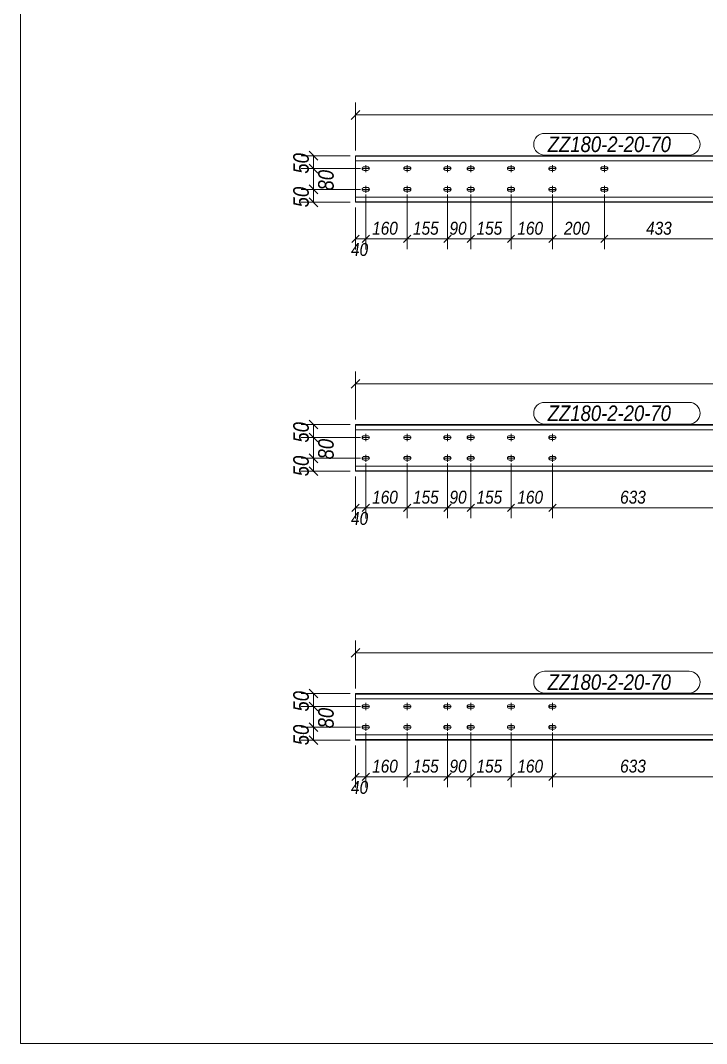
# Model space of a CAD drawing. Extents: x 857 to 4439, y -1249 to 4637.
# Drawn here: x 3255.8 to 3388.1, y 4227.2 to 4424.6 of the extents above; entities that cross this region are included whole.
import ezdxf

# ---------------------------------------------------------------- set-up
doc = ezdxf.new("R2010")
doc.units = 0
doc.header["$LTSCALE"] = 1000
doc.header["$MEASUREMENT"] = 0
doc.linetypes.add('XKITLINE00', pattern=[0])
doc.linetypes.add('XKITLINE02', pattern=[4, 2, -2])
for name, color, linetype, lineweight in [('Bolt', 7, 'Continuous', 0), ('DrawingSheet', 5, 'Continuous', 0), ('Part', 2, 'Continuous', 0), ('PartMark', 3, 'Continuous', 0), ('Z-DIMENSIONS', 1, 'Continuous', 0)]:
    doc.layers.add(name, color=color, linetype=linetype, lineweight=lineweight)
doc.styles.add('Arial Italic', font='ariali.ttf')

# ---------------------------------------------------------------- blocks, each defined once
blk = doc.blocks.new('屋面檩条B区高跨一')
at = {"layer": 'Bolt', "color": 3, "linetype": 'XKITLINE00', "lineweight": 0}
for p, q in [((70.9, 173.83), (70.92, 173.97)), ((70.92, 173.7), (70.9, 173.83)), ((70.9, 173.83), (70.9, 173.83)), ((72.3, 173.83), (70.9, 173.83)), ((70.92, 173.97), (71, 174.08)), ((71, 174.08), (71.11, 174.16)), ((71.11, 174.16), (71.25, 174.18)), ((71.25, 174.18), (71.95, 174.18)), ((71.6, 173.13), (71.6, 174.53)), ((71.95, 174.18), (72.08, 174.16)), ((72.08, 174.16), (72.2, 174.08)), ((72.2, 174.08), (72.27, 173.97)), ((72.27, 173.97), (72.3, 173.83)), ((72.3, 173.83), (72.27, 173.7)), ((72.3, 173.83), (72.3, 173.83)), ((78.9, 173.83), (78.92, 173.97)), ((78.92, 173.7), (78.9, 173.83)), ((78.9, 173.83), (78.9, 173.83)), ((78.9, 173.83), (80.3, 173.83)), ((78.92, 173.97), (79, 174.08)), ((79, 174.08), (79.11, 174.16)), ((79.11, 174.16), (79.25, 174.18)), ((79.25, 174.18), (79.95, 174.18)), ((79.6, 174.53), (79.6, 173.13)), ((79.95, 174.18), (80.08, 174.16)), ((80.08, 174.16), (80.2, 174.08)), ((80.2, 174.08), (80.27, 173.97)), ((80.27, 173.97), (80.3, 173.83)), ((80.3, 173.83), (80.27, 173.7)), ((80.3, 173.83), (80.3, 173.83)), ((86.65, 173.83), (86.67, 173.97)), ((86.67, 173.7), (86.65, 173.83)), ((86.65, 173.83), (86.65, 173.83)), ((88.05, 173.83), (86.65, 173.83)), ((86.67, 173.97), (86.75, 174.08)), ((86.75, 174.08), (86.86, 174.16)), ((86.86, 174.16), (87, 174.18)), ((87, 174.18), (87.7, 174.18)), ((87.35, 173.13), (87.35, 174.53)), ((87.7, 174.18), (87.83, 174.16)), ((87.83, 174.16), (87.95, 174.08)), ((87.95, 174.08), (88.02, 173.97)), ((88.02, 173.97), (88.05, 173.83)), ((88.05, 173.83), (88.02, 173.7)), ((88.05, 173.83), (88.05, 173.83)), ((91.15, 173.83), (91.17, 173.97)), ((91.17, 173.7), (91.15, 173.83)), ((91.15, 173.83), (91.15, 173.83)), ((92.55, 173.83), (91.15, 173.83)), ((91.17, 173.97), (91.25, 174.08)), ((91.25, 174.08), (91.36, 174.16)), ((91.36, 174.16), (91.5, 174.18)), ((91.5, 174.18), (92.2, 174.18)), ((91.85, 173.13), (91.85, 174.53)), ((92.2, 174.18), (92.33, 174.16)), ((92.33, 174.16), (92.45, 174.08)), ((92.45, 174.08), (92.52, 173.97)), ((92.52, 173.97), (92.55, 173.83)), ((92.55, 173.83), (92.52, 173.7)), ((92.55, 173.83), (92.55, 173.83)), ((98.9, 173.83), (98.92, 173.97)), ((98.92, 173.7), (98.9, 173.83)), ((98.9, 173.83), (98.9, 173.83)), ((98.9, 173.83), (100.3, 173.83)), ((98.92, 173.97), (99, 174.08)), ((99, 174.08), (99.11, 174.16)), ((99.11, 174.16), (99.25, 174.18)), ((99.25, 174.18), (99.95, 174.18)), ((99.6, 174.53), (99.6, 173.13)), ((99.95, 174.18), (100.08, 174.16)), ((100.08, 174.16), (100.2, 174.08)), ((100.2, 174.08), (100.27, 173.97)), ((100.27, 173.97), (100.3, 173.83)), ((100.3, 173.83), (100.27, 173.7)), ((100.3, 173.83), (100.3, 173.83)), ((106.9, 173.83), (106.92, 173.97)), ((106.92, 173.7), (106.9, 173.83)), ((106.9, 173.83), (106.9, 173.83)), ((106.9, 173.83), (108.3, 173.83)), ((106.92, 173.97), (107, 174.08)), ((107, 174.08), (107.11, 174.16)), ((107.11, 174.16), (107.25, 174.18)), ((107.25, 174.18), (107.95, 174.18)), ((107.6, 174.53), (107.6, 173.13)), ((107.95, 174.18), (108.08, 174.16)), ((108.08, 174.16), (108.2, 174.08)), ((108.2, 174.08), (108.27, 173.97)), ((108.27, 173.97), (108.3, 173.83)), ((108.3, 173.83), (108.27, 173.7)), ((108.3, 173.83), (108.3, 173.83)), ((116.9, 173.83), (116.92, 173.97)), ((116.92, 173.7), (116.9, 173.83)), ((116.9, 173.83), (116.9, 173.83)), ((118.3, 173.83), (116.9, 173.83)), ((116.92, 173.97), (117, 174.08)), ((117, 174.08), (117.11, 174.16)), ((117.11, 174.16), (117.25, 174.18)), ((117.25, 174.18), (117.95, 174.18)), ((117.6, 173.13), (117.6, 174.53)), ((117.95, 174.18), (118.08, 174.16)), ((118.08, 174.16), (118.2, 174.08)), ((118.2, 174.08), (118.27, 173.97)), ((118.27, 173.97), (118.3, 173.83)), ((118.3, 173.83), (118.27, 173.7)), ((118.3, 173.83), (118.3, 173.83)), ((71, 173.59), (70.92, 173.7)), ((71.11, 173.51), (71, 173.59)), ((71.25, 173.48), (71.11, 173.51)), ((71.95, 173.48), (71.25, 173.48)), ((72.08, 173.51), (71.95, 173.48)), ((72.2, 173.59), (72.08, 173.51)), ((72.27, 173.7), (72.2, 173.59)), ((79, 173.59), (78.92, 173.7)), ((79.11, 173.51), (79, 173.59)), ((79.25, 173.48), (79.11, 173.51)), ((79.95, 173.48), (79.25, 173.48)), ((80.08, 173.51), (79.95, 173.48)), ((80.2, 173.59), (80.08, 173.51)), ((80.27, 173.7), (80.2, 173.59)), ((86.75, 173.59), (86.67, 173.7)), ((86.86, 173.51), (86.75, 173.59)), ((87, 173.48), (86.86, 173.51)), ((87.7, 173.48), (87, 173.48)), ((87.83, 173.51), (87.7, 173.48)), ((87.95, 173.59), (87.83, 173.51)), ((88.02, 173.7), (87.95, 173.59)), ((91.25, 173.59), (91.17, 173.7)), ((91.36, 173.51), (91.25, 173.59)), ((91.5, 173.48), (91.36, 173.51)), ((92.2, 173.48), (91.5, 173.48)), ((92.33, 173.51), (92.2, 173.48)), ((92.45, 173.59), (92.33, 173.51)), ((92.52, 173.7), (92.45, 173.59)), ((99, 173.59), (98.92, 173.7)), ((99.11, 173.51), (99, 173.59)), ((99.25, 173.48), (99.11, 173.51)), ((99.95, 173.48), (99.25, 173.48)), ((100.08, 173.51), (99.95, 173.48)), ((100.2, 173.59), (100.08, 173.51)), ((100.27, 173.7), (100.2, 173.59)), ((107, 173.59), (106.92, 173.7)), ((107.11, 173.51), (107, 173.59)), ((107.25, 173.48), (107.11, 173.51)), ((107.95, 173.48), (107.25, 173.48)), ((108.08, 173.51), (107.95, 173.48)), ((108.2, 173.59), (108.08, 173.51)), ((108.27, 173.7), (108.2, 173.59)), ((117, 173.59), (116.92, 173.7)), ((117.11, 173.51), (117, 173.59)), ((117.25, 173.48), (117.11, 173.51)), ((117.95, 173.48), (117.25, 173.48)), ((118.08, 173.51), (117.95, 173.48)), ((118.2, 173.59), (118.08, 173.51)), ((118.27, 173.7), (118.2, 173.59)), ((70.9, 169.83), (70.92, 169.97)), ((70.92, 169.7), (70.9, 169.83)), ((70.9, 169.83), (70.9, 169.83)), ((72.3, 169.83), (70.9, 169.83)), ((70.92, 169.97), (71, 170.08)), ((71, 170.08), (71.11, 170.16)), ((71.11, 170.16), (71.25, 170.18)), ((71.25, 170.18), (71.95, 170.18)), ((71.6, 169.13), (71.6, 170.53)), ((71.95, 170.18), (72.08, 170.16)), ((72.08, 170.16), (72.2, 170.08)), ((72.2, 170.08), (72.27, 169.97)), ((72.27, 169.97), (72.3, 169.83)), ((72.3, 169.83), (72.27, 169.7)), ((72.3, 169.83), (72.3, 169.83)), ((78.9, 169.83), (78.92, 169.97)), ((78.92, 169.7), (78.9, 169.83)), ((78.9, 169.83), (78.9, 169.83)), ((78.9, 169.83), (80.3, 169.83)), ((78.92, 169.97), (79, 170.08)), ((79, 170.08), (79.11, 170.16)), ((79.11, 170.16), (79.25, 170.18)), ((79.25, 170.18), (79.95, 170.18)), ((79.6, 170.53), (79.6, 169.13)), ((79.95, 170.18), (80.08, 170.16)), ((80.08, 170.16), (80.2, 170.08)), ((80.2, 170.08), (80.27, 169.97)), ((80.27, 169.97), (80.3, 169.83)), ((80.3, 169.83), (80.27, 169.7)), ((80.3, 169.83), (80.3, 169.83)), ((86.65, 169.83), (86.67, 169.97)), ((86.67, 169.7), (86.65, 169.83)), ((86.65, 169.83), (86.65, 169.83)), ((88.05, 169.83), (86.65, 169.83)), ((86.67, 169.97), (86.75, 170.08)), ((86.75, 170.08), (86.86, 170.16)), ((86.86, 170.16), (87, 170.18)), ((87, 170.18), (87.7, 170.18)), ((87.35, 169.13), (87.35, 170.53)), ((87.7, 170.18), (87.83, 170.16)), ((87.83, 170.16), (87.95, 170.08)), ((87.95, 170.08), (88.02, 169.97)), ((88.02, 169.97), (88.05, 169.83)), ((88.05, 169.83), (88.02, 169.7)), ((88.05, 169.83), (88.05, 169.83)), ((91.15, 169.83), (91.17, 169.97)), ((91.17, 169.7), (91.15, 169.83)), ((91.15, 169.83), (91.15, 169.83)), ((92.55, 169.83), (91.15, 169.83)), ((91.17, 169.97), (91.25, 170.08)), ((91.25, 170.08), (91.36, 170.16)), ((91.36, 170.16), (91.5, 170.18)), ((91.5, 170.18), (92.2, 170.18)), ((91.85, 169.13), (91.85, 170.53)), ((92.2, 170.18), (92.33, 170.16)), ((92.33, 170.16), (92.45, 170.08)), ((92.45, 170.08), (92.52, 169.97)), ((92.52, 169.97), (92.55, 169.83)), ((92.55, 169.83), (92.52, 169.7)), ((92.55, 169.83), (92.55, 169.83)), ((98.9, 169.83), (98.92, 169.97)), ((98.92, 169.7), (98.9, 169.83)), ((98.9, 169.83), (98.9, 169.83)), ((98.9, 169.83), (100.3, 169.83)), ((98.92, 169.97), (99, 170.08)), ((99, 170.08), (99.11, 170.16)), ((99.11, 170.16), (99.25, 170.18)), ((99.25, 170.18), (99.95, 170.18)), ((99.6, 170.53), (99.6, 169.13)), ((99.95, 170.18), (100.08, 170.16)), ((100.08, 170.16), (100.2, 170.08)), ((100.2, 170.08), (100.27, 169.97)), ((100.27, 169.97), (100.3, 169.83)), ((100.3, 169.83), (100.27, 169.7)), ((100.3, 169.83), (100.3, 169.83)), ((106.9, 169.83), (106.92, 169.97)), ((106.92, 169.7), (106.9, 169.83)), ((106.9, 169.83), (106.9, 169.83)), ((106.9, 169.83), (108.3, 169.83)), ((106.92, 169.97), (107, 170.08)), ((107, 170.08), (107.11, 170.16)), ((107.11, 170.16), (107.25, 170.18)), ((107.25, 170.18), (107.95, 170.18)), ((107.6, 170.53), (107.6, 169.13)), ((107.95, 170.18), (108.08, 170.16)), ((108.08, 170.16), (108.2, 170.08)), ((108.2, 170.08), (108.27, 169.97)), ((108.27, 169.97), (108.3, 169.83)), ((108.3, 169.83), (108.27, 169.7)), ((108.3, 169.83), (108.3, 169.83)), ((116.9, 169.83), (116.92, 169.97)), ((116.92, 169.7), (116.9, 169.83)), ((116.9, 169.83), (116.9, 169.83)), ((118.3, 169.83), (116.9, 169.83)), ((116.92, 169.97), (117, 170.08)), ((117, 170.08), (117.11, 170.16)), ((117.11, 170.16), (117.25, 170.18)), ((117.25, 170.18), (117.95, 170.18)), ((117.6, 169.13), (117.6, 170.53)), ((117.95, 170.18), (118.08, 170.16)), ((118.08, 170.16), (118.2, 170.08)), ((118.2, 170.08), (118.27, 169.97)), ((118.27, 169.97), (118.3, 169.83)), ((118.3, 169.83), (118.27, 169.7)), ((118.3, 169.83), (118.3, 169.83)), ((71, 169.59), (70.92, 169.7)), ((71.11, 169.51), (71, 169.59)), ((71.25, 169.48), (71.11, 169.51)), ((71.95, 169.48), (71.25, 169.48)), ((72.08, 169.51), (71.95, 169.48)), ((72.2, 169.59), (72.08, 169.51)), ((72.27, 169.7), (72.2, 169.59)), ((79, 169.59), (78.92, 169.7)), ((79.11, 169.51), (79, 169.59)), ((79.25, 169.48), (79.11, 169.51)), ((79.95, 169.48), (79.25, 169.48)), ((80.08, 169.51), (79.95, 169.48)), ((80.2, 169.59), (80.08, 169.51)), ((80.27, 169.7), (80.2, 169.59)), ((86.75, 169.59), (86.67, 169.7)), ((86.86, 169.51), (86.75, 169.59)), ((87, 169.48), (86.86, 169.51)), ((87.7, 169.48), (87, 169.48)), ((87.83, 169.51), (87.7, 169.48)), ((87.95, 169.59), (87.83, 169.51)), ((88.02, 169.7), (87.95, 169.59)), ((91.25, 169.59), (91.17, 169.7)), ((91.36, 169.51), (91.25, 169.59)), ((91.5, 169.48), (91.36, 169.51)), ((92.2, 169.48), (91.5, 169.48)), ((92.33, 169.51), (92.2, 169.48)), ((92.45, 169.59), (92.33, 169.51)), ((92.52, 169.7), (92.45, 169.59)), ((99, 169.59), (98.92, 169.7)), ((99.11, 169.51), (99, 169.59)), ((99.25, 169.48), (99.11, 169.51)), ((99.95, 169.48), (99.25, 169.48)), ((100.08, 169.51), (99.95, 169.48)), ((100.2, 169.59), (100.08, 169.51)), ((100.27, 169.7), (100.2, 169.59)), ((107, 169.59), (106.92, 169.7)), ((107.11, 169.51), (107, 169.59)), ((107.25, 169.48), (107.11, 169.51)), ((107.95, 169.48), (107.25, 169.48)), ((108.08, 169.51), (107.95, 169.48)), ((108.2, 169.59), (108.08, 169.51)), ((108.27, 169.7), (108.2, 169.59)), ((117, 169.59), (116.92, 169.7)), ((117.11, 169.51), (117, 169.59)), ((117.25, 169.48), (117.11, 169.51)), ((117.95, 169.48), (117.25, 169.48)), ((118.08, 169.51), (117.95, 169.48)), ((118.2, 169.59), (118.08, 169.51)), ((118.27, 169.7), (118.2, 169.59)), ((71.6, 121.23), (71.6, 122.63)), ((79.6, 122.63), (79.6, 121.23)), ((87.35, 121.24), (87.35, 122.64)), ((91.85, 121.24), (91.85, 122.64)), ((99.6, 122.63), (99.6, 121.23)), ((107.6, 121.23), (107.6, 122.63)), ((70.9, 121.93), (70.92, 122.07)), ((70.92, 121.8), (70.9, 121.93)), ((70.9, 121.93), (70.9, 121.93)), ((72.3, 121.93), (70.9, 121.93)), ((70.92, 122.07), (71, 122.18)), ((71, 121.69), (70.92, 121.8)), ((71, 122.18), (71.11, 122.26)), ((71.11, 121.61), (71, 121.69)), ((71.11, 122.26), (71.25, 122.28)), ((71.25, 121.58), (71.11, 121.61)), ((71.25, 122.28), (71.95, 122.28)), ((71.95, 121.58), (71.25, 121.58)), ((71.95, 122.28), (72.08, 122.26)), ((72.08, 121.61), (71.95, 121.58)), ((72.08, 122.26), (72.2, 122.18)), ((72.2, 121.69), (72.08, 121.61)), ((72.2, 122.18), (72.27, 122.07)), ((72.27, 121.8), (72.2, 121.69)), ((72.27, 122.07), (72.3, 121.93)), ((72.3, 121.93), (72.27, 121.8)), ((72.3, 121.93), (72.3, 121.93)), ((78.9, 121.93), (78.92, 122.07)), ((78.92, 121.8), (78.9, 121.93)), ((78.9, 121.93), (78.9, 121.93)), ((78.9, 121.93), (80.3, 121.93)), ((78.92, 122.07), (79, 122.18)), ((79, 121.69), (78.92, 121.8)), ((79, 122.18), (79.11, 122.26)), ((79.11, 121.61), (79, 121.69)), ((79.11, 122.26), (79.25, 122.28)), ((79.25, 121.58), (79.11, 121.61)), ((79.25, 122.28), (79.95, 122.28)), ((79.95, 121.58), (79.25, 121.58)), ((79.95, 122.28), (80.08, 122.26)), ((80.08, 121.61), (79.95, 121.58)), ((80.08, 122.26), (80.2, 122.18)), ((80.2, 121.69), (80.08, 121.61)), ((80.2, 122.18), (80.27, 122.07)), ((80.27, 121.8), (80.2, 121.69)), ((80.27, 122.07), (80.3, 121.93)), ((80.3, 121.93), (80.27, 121.8)), ((80.3, 121.93), (80.3, 121.93)), ((86.65, 121.94), (86.67, 122.07)), ((86.67, 121.8), (86.65, 121.94)), ((86.65, 121.94), (86.65, 121.94)), ((88.05, 121.94), (86.65, 121.94)), ((86.67, 122.07), (86.75, 122.18)), ((86.75, 121.69), (86.67, 121.8)), ((86.75, 122.18), (86.86, 122.26)), ((86.86, 121.61), (86.75, 121.69)), ((86.86, 122.26), (87, 122.29)), ((87, 121.59), (86.86, 121.61)), ((87, 122.29), (87.7, 122.29)), ((87.7, 121.59), (87, 121.59)), ((87.7, 122.29), (87.83, 122.26)), ((87.83, 121.61), (87.7, 121.59)), ((87.83, 122.26), (87.95, 122.18)), ((87.95, 121.69), (87.83, 121.61)), ((87.95, 122.18), (88.02, 122.07)), ((88.02, 121.8), (87.95, 121.69)), ((88.02, 122.07), (88.05, 121.94)), ((88.05, 121.94), (88.02, 121.8)), ((88.05, 121.94), (88.05, 121.94)), ((91.15, 121.94), (91.17, 122.07)), ((91.17, 121.8), (91.15, 121.94)), ((91.15, 121.94), (91.15, 121.94)), ((92.55, 121.94), (91.15, 121.94)), ((91.17, 122.07), (91.25, 122.18)), ((91.25, 121.69), (91.17, 121.8)), ((91.25, 122.18), (91.36, 122.26)), ((91.36, 121.61), (91.25, 121.69)), ((91.36, 122.26), (91.5, 122.29)), ((91.5, 121.59), (91.36, 121.61)), ((91.5, 122.29), (92.2, 122.29)), ((92.2, 121.59), (91.5, 121.59)), ((92.2, 122.29), (92.33, 122.26)), ((92.33, 121.61), (92.2, 121.59)), ((92.33, 122.26), (92.45, 122.18)), ((92.45, 121.69), (92.33, 121.61)), ((92.45, 122.18), (92.52, 122.07)), ((92.52, 121.8), (92.45, 121.69)), ((92.52, 122.07), (92.55, 121.94)), ((92.55, 121.94), (92.52, 121.8)), ((92.55, 121.94), (92.55, 121.94)), ((98.9, 121.93), (98.92, 122.07)), ((98.92, 121.8), (98.9, 121.93)), ((98.9, 121.93), (98.9, 121.93)), ((98.9, 121.93), (100.3, 121.93)), ((98.92, 122.07), (99, 122.18)), ((99, 121.69), (98.92, 121.8)), ((99, 122.18), (99.11, 122.26)), ((99.11, 121.61), (99, 121.69)), ((99.11, 122.26), (99.25, 122.28)), ((99.25, 121.58), (99.11, 121.61)), ((99.25, 122.28), (99.95, 122.28)), ((99.95, 121.58), (99.25, 121.58)), ((99.95, 122.28), (100.08, 122.26)), ((100.08, 121.61), (99.95, 121.58)), ((100.08, 122.26), (100.2, 122.18)), ((100.2, 121.69), (100.08, 121.61)), ((100.2, 122.18), (100.27, 122.07)), ((100.27, 121.8), (100.2, 121.69)), ((100.27, 122.07), (100.3, 121.93)), ((100.3, 121.93), (100.27, 121.8)), ((100.3, 121.93), (100.3, 121.93)), ((106.9, 121.93), (106.92, 122.07)), ((106.92, 121.8), (106.9, 121.93)), ((106.9, 121.93), (106.9, 121.93)), ((108.3, 121.93), (106.9, 121.93)), ((106.92, 122.07), (107, 122.18)), ((107, 121.69), (106.92, 121.8)), ((107, 122.18), (107.11, 122.26)), ((107.11, 121.61), (107, 121.69)), ((107.11, 122.26), (107.25, 122.28)), ((107.25, 121.58), (107.11, 121.61)), ((107.25, 122.28), (107.95, 122.28)), ((107.95, 121.58), (107.25, 121.58)), ((107.95, 122.28), (108.08, 122.26)), ((108.08, 121.61), (107.95, 121.58)), ((108.08, 122.26), (108.2, 122.18)), ((108.2, 121.69), (108.08, 121.61)), ((108.2, 122.18), (108.27, 122.07)), ((108.27, 121.8), (108.2, 121.69)), ((108.27, 122.07), (108.3, 121.93)), ((108.3, 121.93), (108.27, 121.8)), ((108.3, 121.93), (108.3, 121.93)), ((71.6, 117.23), (71.6, 118.63)), ((79.6, 118.63), (79.6, 117.23)), ((87.35, 117.24), (87.35, 118.64)), ((91.85, 117.24), (91.85, 118.64)), ((99.6, 118.63), (99.6, 117.23)), ((107.6, 117.23), (107.6, 118.63)), ((70.9, 117.93), (70.92, 118.07)), ((70.92, 117.8), (70.9, 117.93)), ((70.9, 117.93), (70.9, 117.93)), ((72.3, 117.93), (70.9, 117.93)), ((70.92, 118.07), (71, 118.18)), ((71, 117.69), (70.92, 117.8)), ((71, 118.18), (71.11, 118.26)), ((71.11, 117.61), (71, 117.69)), ((71.11, 118.26), (71.25, 118.28)), ((71.25, 117.58), (71.11, 117.61)), ((71.25, 118.28), (71.95, 118.28)), ((71.95, 117.58), (71.25, 117.58)), ((71.95, 118.28), (72.08, 118.26)), ((72.08, 117.61), (71.95, 117.58)), ((72.08, 118.26), (72.2, 118.18)), ((72.2, 117.69), (72.08, 117.61)), ((72.2, 118.18), (72.27, 118.07)), ((72.27, 117.8), (72.2, 117.69)), ((72.27, 118.07), (72.3, 117.93)), ((72.3, 117.93), (72.27, 117.8)), ((72.3, 117.93), (72.3, 117.93)), ((78.9, 117.93), (78.92, 118.07)), ((78.92, 117.8), (78.9, 117.93)), ((78.9, 117.93), (78.9, 117.93)), ((78.9, 117.93), (80.3, 117.93)), ((78.92, 118.07), (79, 118.18)), ((79, 117.69), (78.92, 117.8)), ((79, 118.18), (79.11, 118.26)), ((79.11, 117.61), (79, 117.69)), ((79.11, 118.26), (79.25, 118.28)), ((79.25, 117.58), (79.11, 117.61)), ((79.25, 118.28), (79.95, 118.28)), ((79.95, 117.58), (79.25, 117.58)), ((79.95, 118.28), (80.08, 118.26)), ((80.08, 117.61), (79.95, 117.58)), ((80.08, 118.26), (80.2, 118.18)), ((80.2, 117.69), (80.08, 117.61)), ((80.2, 118.18), (80.27, 118.07)), ((80.27, 117.8), (80.2, 117.69)), ((80.27, 118.07), (80.3, 117.93)), ((80.3, 117.93), (80.27, 117.8)), ((80.3, 117.93), (80.3, 117.93)), ((86.65, 117.94), (86.67, 118.07)), ((86.67, 117.8), (86.65, 117.94)), ((86.65, 117.94), (86.65, 117.94)), ((88.05, 117.94), (86.65, 117.94)), ((86.67, 118.07), (86.75, 118.18)), ((86.75, 117.69), (86.67, 117.8)), ((86.75, 118.18), (86.86, 118.26)), ((86.86, 117.61), (86.75, 117.69)), ((86.86, 118.26), (87, 118.29)), ((87, 117.59), (86.86, 117.61)), ((87, 118.29), (87.7, 118.29)), ((87.7, 117.59), (87, 117.59)), ((87.7, 118.29), (87.83, 118.26)), ((87.83, 117.61), (87.7, 117.59)), ((87.83, 118.26), (87.95, 118.18)), ((87.95, 117.69), (87.83, 117.61)), ((87.95, 118.18), (88.02, 118.07)), ((88.02, 117.8), (87.95, 117.69)), ((88.02, 118.07), (88.05, 117.94)), ((88.05, 117.94), (88.02, 117.8)), ((88.05, 117.94), (88.05, 117.94)), ((91.15, 117.94), (91.17, 118.07)), ((91.17, 117.8), (91.15, 117.94)), ((91.15, 117.94), (91.15, 117.94)), ((92.55, 117.94), (91.15, 117.94)), ((91.17, 118.07), (91.25, 118.18)), ((91.25, 117.69), (91.17, 117.8)), ((91.25, 118.18), (91.36, 118.26)), ((91.36, 117.61), (91.25, 117.69)), ((91.36, 118.26), (91.5, 118.29)), ((91.5, 117.59), (91.36, 117.61)), ((91.5, 118.29), (92.2, 118.29)), ((92.2, 117.59), (91.5, 117.59)), ((92.2, 118.29), (92.33, 118.26)), ((92.33, 117.61), (92.2, 117.59)), ((92.33, 118.26), (92.45, 118.18)), ((92.45, 117.69), (92.33, 117.61)), ((92.45, 118.18), (92.52, 118.07)), ((92.52, 117.8), (92.45, 117.69)), ((92.52, 118.07), (92.55, 117.94)), ((92.55, 117.94), (92.52, 117.8)), ((92.55, 117.94), (92.55, 117.94)), ((98.9, 117.93), (98.92, 118.07)), ((98.92, 117.8), (98.9, 117.93)), ((98.9, 117.93), (98.9, 117.93)), ((98.9, 117.93), (100.3, 117.93)), ((98.92, 118.07), (99, 118.18)), ((99, 117.69), (98.92, 117.8)), ((99, 118.18), (99.11, 118.26)), ((99.11, 117.61), (99, 117.69)), ((99.11, 118.26), (99.25, 118.28)), ((99.25, 117.58), (99.11, 117.61)), ((99.25, 118.28), (99.95, 118.28)), ((99.95, 117.58), (99.25, 117.58)), ((99.95, 118.28), (100.08, 118.26)), ((100.08, 117.61), (99.95, 117.58)), ((100.08, 118.26), (100.2, 118.18)), ((100.2, 117.69), (100.08, 117.61)), ((100.2, 118.18), (100.27, 118.07)), ((100.27, 117.8), (100.2, 117.69)), ((100.27, 118.07), (100.3, 117.93)), ((100.3, 117.93), (100.27, 117.8)), ((100.3, 117.93), (100.3, 117.93)), ((106.9, 117.93), (106.92, 118.07)), ((106.92, 117.8), (106.9, 117.93)), ((106.9, 117.93), (106.9, 117.93)), ((108.3, 117.93), (106.9, 117.93)), ((106.92, 118.07), (107, 118.18)), ((107, 117.69), (106.92, 117.8)), ((107, 118.18), (107.11, 118.26)), ((107.11, 117.61), (107, 117.69)), ((107.11, 118.26), (107.25, 118.28)), ((107.25, 117.58), (107.11, 117.61)), ((107.25, 118.28), (107.95, 118.28)), ((107.95, 117.58), (107.25, 117.58)), ((107.95, 118.28), (108.08, 118.26)), ((108.08, 117.61), (107.95, 117.58)), ((108.08, 118.26), (108.2, 118.18)), ((108.2, 117.69), (108.08, 117.61)), ((108.2, 118.18), (108.27, 118.07)), ((108.27, 117.8), (108.2, 117.69)), ((108.27, 118.07), (108.3, 117.93)), ((108.3, 117.93), (108.27, 117.8)), ((108.3, 117.93), (108.3, 117.93)), ((70.9, 70.04), (70.92, 70.17)), ((70.92, 69.9), (70.9, 70.04)), ((70.9, 70.04), (70.9, 70.04)), ((72.3, 70.04), (70.9, 70.04)), ((70.92, 70.17), (71, 70.28)), ((71, 69.79), (70.92, 69.9)), ((71, 70.28), (71.11, 70.36)), ((71.11, 69.71), (71, 69.79)), ((71.11, 70.36), (71.25, 70.39)), ((71.25, 69.69), (71.11, 69.71)), ((71.25, 70.39), (71.95, 70.39)), ((71.95, 69.69), (71.25, 69.69)), ((71.6, 69.34), (71.6, 70.74)), ((71.95, 70.39), (72.08, 70.36)), ((72.08, 69.71), (71.95, 69.69)), ((72.08, 70.36), (72.2, 70.28)), ((72.2, 69.79), (72.08, 69.71)), ((72.2, 70.28), (72.27, 70.17)), ((72.27, 69.9), (72.2, 69.79)), ((72.27, 70.17), (72.3, 70.04)), ((72.3, 70.04), (72.27, 69.9)), ((72.3, 70.04), (72.3, 70.04)), ((78.9, 70.04), (78.92, 70.17)), ((78.92, 69.9), (78.9, 70.04)), ((78.9, 70.04), (78.9, 70.04)), ((78.9, 70.04), (80.3, 70.04)), ((78.92, 70.17), (79, 70.28)), ((79, 69.79), (78.92, 69.9)), ((79, 70.28), (79.11, 70.36)), ((79.11, 69.71), (79, 69.79)), ((79.11, 70.36), (79.25, 70.39)), ((79.25, 69.69), (79.11, 69.71)), ((79.25, 70.39), (79.95, 70.39)), ((79.95, 69.69), (79.25, 69.69)), ((79.6, 70.74), (79.6, 69.34)), ((79.95, 70.39), (80.08, 70.36)), ((80.08, 69.71), (79.95, 69.69)), ((80.08, 70.36), (80.2, 70.28)), ((80.2, 69.79), (80.08, 69.71)), ((80.2, 70.28), (80.27, 70.17)), ((80.27, 69.9), (80.2, 69.79)), ((80.27, 70.17), (80.3, 70.04)), ((80.3, 70.04), (80.27, 69.9)), ((80.3, 70.04), (80.3, 70.04)), ((86.65, 70.04), (86.67, 70.17)), ((86.67, 69.9), (86.65, 70.04)), ((86.65, 70.04), (86.65, 70.04)), ((88.05, 70.04), (86.65, 70.04)), ((86.67, 70.17), (86.75, 70.28)), ((86.75, 69.79), (86.67, 69.9)), ((86.75, 70.28), (86.86, 70.36)), ((86.86, 69.71), (86.75, 69.79)), ((86.86, 70.36), (87, 70.39)), ((87, 69.69), (86.86, 69.71)), ((87, 70.39), (87.7, 70.39)), ((87.7, 69.69), (87, 69.69)), ((87.35, 69.34), (87.35, 70.74)), ((87.7, 70.39), (87.83, 70.36)), ((87.83, 69.71), (87.7, 69.69)), ((87.83, 70.36), (87.95, 70.28)), ((87.95, 69.79), (87.83, 69.71)), ((87.95, 70.28), (88.02, 70.17)), ((88.02, 69.9), (87.95, 69.79)), ((88.02, 70.17), (88.05, 70.04)), ((88.05, 70.04), (88.02, 69.9)), ((88.05, 70.04), (88.05, 70.04)), ((91.15, 70.04), (91.17, 70.17)), ((91.17, 69.9), (91.15, 70.04)), ((91.15, 70.04), (91.15, 70.04)), ((92.55, 70.04), (91.15, 70.04)), ((91.17, 70.17), (91.25, 70.28)), ((91.25, 69.79), (91.17, 69.9)), ((91.25, 70.28), (91.36, 70.36)), ((91.36, 69.71), (91.25, 69.79)), ((91.36, 70.36), (91.5, 70.39)), ((91.5, 69.69), (91.36, 69.71)), ((91.5, 70.39), (92.2, 70.39)), ((92.2, 69.69), (91.5, 69.69)), ((91.85, 69.34), (91.85, 70.74)), ((92.2, 70.39), (92.33, 70.36)), ((92.33, 69.71), (92.2, 69.69)), ((92.33, 70.36), (92.45, 70.28)), ((92.45, 69.79), (92.33, 69.71)), ((92.45, 70.28), (92.52, 70.17)), ((92.52, 69.9), (92.45, 69.79)), ((92.52, 70.17), (92.55, 70.04)), ((92.55, 70.04), (92.52, 69.9)), ((92.55, 70.04), (92.55, 70.04)), ((98.9, 70.04), (98.92, 70.17)), ((98.92, 69.9), (98.9, 70.04)), ((98.9, 70.04), (98.9, 70.04)), ((98.9, 70.04), (100.3, 70.04)), ((98.92, 70.17), (99, 70.28)), ((99, 69.79), (98.92, 69.9)), ((99, 70.28), (99.11, 70.36)), ((99.11, 69.71), (99, 69.79)), ((99.11, 70.36), (99.25, 70.39)), ((99.25, 69.69), (99.11, 69.71)), ((99.25, 70.39), (99.95, 70.39)), ((99.95, 69.69), (99.25, 69.69)), ((99.6, 70.74), (99.6, 69.34)), ((99.95, 70.39), (100.08, 70.36)), ((100.08, 69.71), (99.95, 69.69)), ((100.08, 70.36), (100.2, 70.28)), ((100.2, 69.79), (100.08, 69.71)), ((100.2, 70.28), (100.27, 70.17)), ((100.27, 69.9), (100.2, 69.79)), ((100.27, 70.17), (100.3, 70.04)), ((100.3, 70.04), (100.27, 69.9)), ((100.3, 70.04), (100.3, 70.04)), ((106.9, 70.04), (106.92, 70.17)), ((106.92, 69.9), (106.9, 70.04)), ((106.9, 70.04), (106.9, 70.04)), ((108.3, 70.04), (106.9, 70.04)), ((106.92, 70.17), (107, 70.28)), ((107, 69.79), (106.92, 69.9)), ((107, 70.28), (107.11, 70.36)), ((107.11, 69.71), (107, 69.79)), ((107.11, 70.36), (107.25, 70.39)), ((107.25, 69.69), (107.11, 69.71)), ((107.25, 70.39), (107.95, 70.39)), ((107.95, 69.69), (107.25, 69.69)), ((107.6, 69.34), (107.6, 70.74)), ((107.95, 70.39), (108.08, 70.36)), ((108.08, 69.71), (107.95, 69.69)), ((108.08, 70.36), (108.2, 70.28)), ((108.2, 69.79), (108.08, 69.71)), ((108.2, 70.28), (108.27, 70.17)), ((108.27, 69.9), (108.2, 69.79)), ((108.27, 70.17), (108.3, 70.04)), ((108.3, 70.04), (108.27, 69.9)), ((108.3, 70.04), (108.3, 70.04)), ((70.9, 66.04), (70.92, 66.17)), ((70.92, 65.9), (70.9, 66.04)), ((70.9, 66.04), (70.9, 66.04)), ((72.3, 66.04), (70.9, 66.04)), ((70.92, 66.17), (71, 66.28)), ((71, 65.79), (70.92, 65.9)), ((71, 66.28), (71.11, 66.36)), ((71.11, 65.71), (71, 65.79)), ((71.11, 66.36), (71.25, 66.39)), ((71.25, 65.69), (71.11, 65.71)), ((71.25, 66.39), (71.95, 66.39)), ((71.95, 65.69), (71.25, 65.69)), ((71.6, 65.34), (71.6, 66.74)), ((71.95, 66.39), (72.08, 66.36)), ((72.08, 65.71), (71.95, 65.69)), ((72.08, 66.36), (72.2, 66.28)), ((72.2, 65.79), (72.08, 65.71)), ((72.2, 66.28), (72.27, 66.17)), ((72.27, 65.9), (72.2, 65.79)), ((72.27, 66.17), (72.3, 66.04)), ((72.3, 66.04), (72.27, 65.9)), ((72.3, 66.04), (72.3, 66.04)), ((78.9, 66.04), (78.92, 66.17)), ((78.92, 65.9), (78.9, 66.04)), ((78.9, 66.04), (78.9, 66.04)), ((78.9, 66.04), (80.3, 66.04)), ((78.92, 66.17), (79, 66.28)), ((79, 65.79), (78.92, 65.9)), ((79, 66.28), (79.11, 66.36)), ((79.11, 65.71), (79, 65.79)), ((79.11, 66.36), (79.25, 66.39)), ((79.25, 65.69), (79.11, 65.71)), ((79.25, 66.39), (79.95, 66.39)), ((79.95, 65.69), (79.25, 65.69)), ((79.6, 66.74), (79.6, 65.34)), ((79.95, 66.39), (80.08, 66.36)), ((80.08, 65.71), (79.95, 65.69)), ((80.08, 66.36), (80.2, 66.28)), ((80.2, 65.79), (80.08, 65.71)), ((80.2, 66.28), (80.27, 66.17)), ((80.27, 65.9), (80.2, 65.79)), ((80.27, 66.17), (80.3, 66.04)), ((80.3, 66.04), (80.27, 65.9)), ((80.3, 66.04), (80.3, 66.04)), ((86.65, 66.04), (86.67, 66.17)), ((86.67, 65.9), (86.65, 66.04)), ((86.65, 66.04), (86.65, 66.04)), ((88.05, 66.04), (86.65, 66.04)), ((86.67, 66.17), (86.75, 66.28)), ((86.75, 65.79), (86.67, 65.9)), ((86.75, 66.28), (86.86, 66.36)), ((86.86, 65.71), (86.75, 65.79)), ((86.86, 66.36), (87, 66.39)), ((87, 65.69), (86.86, 65.71)), ((87, 66.39), (87.7, 66.39)), ((87.7, 65.69), (87, 65.69)), ((87.35, 65.34), (87.35, 66.74)), ((87.7, 66.39), (87.83, 66.36)), ((87.83, 65.71), (87.7, 65.69)), ((87.83, 66.36), (87.95, 66.28)), ((87.95, 65.79), (87.83, 65.71)), ((87.95, 66.28), (88.02, 66.17)), ((88.02, 65.9), (87.95, 65.79)), ((88.02, 66.17), (88.05, 66.04)), ((88.05, 66.04), (88.02, 65.9)), ((88.05, 66.04), (88.05, 66.04)), ((91.15, 66.04), (91.17, 66.17)), ((91.17, 65.9), (91.15, 66.04)), ((91.15, 66.04), (91.15, 66.04)), ((92.55, 66.04), (91.15, 66.04)), ((91.17, 66.17), (91.25, 66.28)), ((91.25, 65.79), (91.17, 65.9)), ((91.25, 66.28), (91.36, 66.36)), ((91.36, 65.71), (91.25, 65.79)), ((91.36, 66.36), (91.5, 66.39)), ((91.5, 65.69), (91.36, 65.71)), ((91.5, 66.39), (92.2, 66.39)), ((92.2, 65.69), (91.5, 65.69)), ((91.85, 65.34), (91.85, 66.74)), ((92.2, 66.39), (92.33, 66.36)), ((92.33, 65.71), (92.2, 65.69)), ((92.33, 66.36), (92.45, 66.28)), ((92.45, 65.79), (92.33, 65.71)), ((92.45, 66.28), (92.52, 66.17)), ((92.52, 65.9), (92.45, 65.79)), ((92.52, 66.17), (92.55, 66.04)), ((92.55, 66.04), (92.52, 65.9)), ((92.55, 66.04), (92.55, 66.04)), ((98.9, 66.04), (98.92, 66.17)), ((98.92, 65.9), (98.9, 66.04)), ((98.9, 66.04), (98.9, 66.04)), ((98.9, 66.04), (100.3, 66.04)), ((98.92, 66.17), (99, 66.28)), ((99, 65.79), (98.92, 65.9)), ((99, 66.28), (99.11, 66.36)), ((99.11, 65.71), (99, 65.79)), ((99.11, 66.36), (99.25, 66.39)), ((99.25, 65.69), (99.11, 65.71)), ((99.25, 66.39), (99.95, 66.39)), ((99.95, 65.69), (99.25, 65.69)), ((99.6, 66.74), (99.6, 65.34)), ((99.95, 66.39), (100.08, 66.36)), ((100.08, 65.71), (99.95, 65.69)), ((100.08, 66.36), (100.2, 66.28)), ((100.2, 65.79), (100.08, 65.71)), ((100.2, 66.28), (100.27, 66.17)), ((100.27, 65.9), (100.2, 65.79)), ((100.27, 66.17), (100.3, 66.04)), ((100.3, 66.04), (100.27, 65.9)), ((100.3, 66.04), (100.3, 66.04)), ((106.9, 66.04), (106.92, 66.17)), ((106.92, 65.9), (106.9, 66.04)), ((106.9, 66.04), (106.9, 66.04)), ((108.3, 66.04), (106.9, 66.04)), ((106.92, 66.17), (107, 66.28)), ((107, 65.79), (106.92, 65.9)), ((107, 66.28), (107.11, 66.36)), ((107.11, 65.71), (107, 65.79)), ((107.11, 66.36), (107.25, 66.39)), ((107.25, 65.69), (107.11, 65.71)), ((107.25, 66.39), (107.95, 66.39)), ((107.95, 65.69), (107.25, 65.69)), ((107.6, 65.34), (107.6, 66.74)), ((107.95, 66.39), (108.08, 66.36)), ((108.08, 65.71), (107.95, 65.69)), ((108.08, 66.36), (108.2, 66.28)), ((108.2, 65.79), (108.08, 65.71)), ((108.2, 66.28), (108.27, 66.17)), ((108.27, 65.9), (108.2, 65.79)), ((108.27, 66.17), (108.3, 66.04)), ((108.3, 66.04), (108.27, 65.9)), ((108.3, 66.04), (108.3, 66.04))]:
    blk.add_line(p, q, dxfattribs=at)
at = {"layer": 'DrawingSheet', "color": 5, "linetype": 'XKITLINE00', "lineweight": 0}
for p, q in [((5, 415), (5, 5)), ((5, 5), (589, 5))]:
    blk.add_line(p, q, dxfattribs=at)
at = {"layer": 'Part', "color": 2, "linetype": 'XKITLINE00', "lineweight": 0}
for p, q in [((247.95, 176.33), (69.6, 176.33)), ((69.6, 167.33), (69.6, 176.33)), ((247.95, 168.33), (69.6, 168.33)), ((247.95, 167.33), (69.6, 167.33)), ((247.95, 124.43), (69.6, 124.43)), ((69.6, 115.43), (69.6, 124.43)), ((247.95, 116.43), (69.6, 116.43)), ((247.95, 115.43), (69.6, 115.43)), ((247.95, 72.54), (69.6, 72.54)), ((69.6, 63.54), (69.6, 72.54)), ((247.95, 64.54), (69.6, 64.54)), ((247.95, 63.54), (69.6, 63.54))]:
    blk.add_line(p, q, dxfattribs=at)
at = {"layer": 'Part', "color": 7, "linetype": 'XKITLINE02', "lineweight": 0}
for p, q in [((247.95, 176.23), (69.6, 176.23)), ((247.95, 175.33), (69.6, 175.33)), ((247.95, 167.43), (69.6, 167.43)), ((247.95, 124.33), (69.6, 124.33)), ((247.95, 123.43), (69.6, 123.43)), ((247.95, 115.53), (69.6, 115.53)), ((247.95, 72.44), (69.6, 72.44)), ((247.95, 71.54), (69.6, 71.54)), ((247.95, 63.64), (69.6, 63.64))]:
    blk.add_line(p, q, dxfattribs=at)
at = {"layer": 'PartMark', "color": 1, "linetype": 'XKITLINE00', "lineweight": 0}
for p, q in [((106.08, 180.63), (133.96, 180.63)), ((106.08, 176.43), (133.96, 176.43)), ((106.08, 128.73), (133.96, 128.73)), ((106.08, 124.53), (133.96, 124.53)), ((106.08, 76.84), (133.96, 76.84)), ((106.08, 72.64), (133.96, 72.64))]:
    blk.add_line(p, q, dxfattribs=at)
for centre, start, end in [((106.08, 178.53), 90, 270), ((133.96, 178.53), 270, 90), ((106.08, 126.63), 90, 270), ((133.96, 126.63), 270, 90), ((106.08, 74.74), 90, 270), ((133.96, 74.74), 270, 90)]:
    blk.add_arc(centre, 2.1, start, end, dxfattribs=at)
at = {"layer": 'Z-DIMENSIONS', "color": 4, "linetype": 'XKITLINE00', "lineweight": 0}
for p, q in [((69.6, 177.33), (69.6, 186.59)), ((70.45, 185.04), (68.75, 183.34)), ((69.6, 184.19), (426.4, 184.19)), ((68.6, 176.33), (59.1, 176.33)), ((60.65, 177.18), (62.35, 175.48)), ((61.5, 173.83), (61.5, 176.33)), ((70.6, 173.83), (59.1, 173.83)), ((70.6, 173.83), (59.1, 173.83)), ((60.65, 174.68), (62.35, 172.98)), ((60.65, 174.68), (62.35, 172.98)), ((61.5, 169.83), (61.5, 173.83)), ((70.6, 169.83), (59.1, 169.83)), ((70.6, 169.83), (59.1, 169.83)), ((60.65, 170.68), (62.35, 168.98)), ((60.65, 170.68), (62.35, 168.98)), ((61.5, 167.33), (61.5, 169.83)), ((60.65, 168.18), (62.35, 166.48)), ((71.6, 168.83), (71.6, 158.23)), ((71.6, 168.83), (71.6, 158.28)), ((79.6, 168.83), (79.6, 158.28)), ((79.6, 168.83), (79.6, 158.28)), ((87.35, 168.83), (87.35, 158.28)), ((87.35, 168.83), (87.35, 158.28)), ((91.85, 168.83), (91.85, 158.28)), ((91.85, 168.83), (91.85, 158.28)), ((99.6, 168.83), (99.6, 158.28)), ((99.6, 168.83), (99.6, 158.28)), ((107.6, 168.83), (107.6, 158.28)), ((107.6, 168.83), (107.6, 158.28)), ((117.6, 168.83), (117.6, 158.28)), ((117.6, 168.83), (117.6, 158.28)), ((68.6, 167.33), (59.1, 167.33)), ((69.6, 166.33), (69.6, 158.23)), ((70.3, 160.99), (68.89, 159.57)), ((69.6, 160.28), (71.6, 160.28)), ((72.3, 160.99), (70.89, 159.57)), ((72.3, 160.99), (70.89, 159.57)), ((71.6, 160.28), (79.6, 160.28)), ((80.3, 160.99), (78.89, 159.57)), ((80.3, 160.99), (78.89, 159.57)), ((79.6, 160.28), (87.35, 160.28)), ((88.05, 160.99), (86.64, 159.57)), ((88.05, 160.99), (86.64, 159.57)), ((87.35, 160.28), (91.85, 160.28)), ((92.55, 160.99), (91.14, 159.57)), ((92.55, 160.99), (91.14, 159.57)), ((91.85, 160.28), (99.6, 160.28)), ((100.3, 160.99), (98.89, 159.57)), ((100.3, 160.99), (98.89, 159.57)), ((99.6, 160.28), (107.6, 160.28)), ((108.3, 160.99), (106.89, 159.57)), ((108.3, 160.99), (106.89, 159.57)), ((107.6, 160.28), (117.6, 160.28)), ((118.3, 160.99), (116.89, 159.57)), ((118.3, 160.99), (116.89, 159.57)), ((117.6, 160.28), (139.25, 160.28)), ((69.6, 125.43), (69.6, 134.69)), ((70.45, 133.14), (68.75, 131.44)), ((69.6, 132.29), (426.4, 132.29)), ((68.6, 124.43), (59.1, 124.43)), ((60.65, 125.28), (62.35, 123.59)), ((61.5, 121.93), (61.5, 124.43)), ((60.65, 122.78), (62.35, 121.09)), ((60.65, 122.78), (62.35, 121.09)), ((70.6, 121.93), (59.1, 121.93)), ((70.6, 121.93), (59.1, 121.93)), ((61.5, 117.93), (61.5, 121.93)), ((60.65, 118.78), (62.35, 117.09)), ((60.65, 118.78), (62.35, 117.09)), ((70.6, 117.93), (59.1, 117.93)), ((70.6, 117.93), (59.1, 117.93)), ((61.5, 115.43), (61.5, 117.93)), ((71.6, 116.93), (71.6, 106.38)), ((71.6, 116.93), (71.6, 106.33)), ((79.6, 116.93), (79.6, 106.38)), ((79.6, 116.93), (79.6, 106.38)), ((87.35, 116.94), (87.35, 106.38)), ((87.35, 116.94), (87.35, 106.38)), ((91.85, 116.94), (91.85, 106.38)), ((91.85, 116.94), (91.85, 106.38)), ((99.6, 116.93), (99.6, 106.38)), ((99.6, 116.93), (99.6, 106.38)), ((107.6, 116.93), (107.6, 106.38)), ((107.6, 116.93), (107.6, 106.38)), ((68.6, 115.43), (59.1, 115.43)), ((60.65, 116.28), (62.35, 114.59)), ((69.6, 114.43), (69.6, 106.33)), ((70.3, 109.09), (68.89, 107.67)), ((72.3, 109.09), (70.89, 107.67)), ((72.3, 109.09), (70.89, 107.67)), ((80.3, 109.09), (78.89, 107.67)), ((80.3, 109.09), (78.89, 107.67)), ((88.05, 109.09), (86.64, 107.67)), ((88.05, 109.09), (86.64, 107.67)), ((92.55, 109.09), (91.14, 107.67)), ((92.55, 109.09), (91.14, 107.67)), ((100.3, 109.09), (98.89, 107.67)), ((100.3, 109.09), (98.89, 107.67)), ((108.3, 109.09), (106.89, 107.67)), ((108.3, 109.09), (106.89, 107.67)), ((69.6, 108.38), (71.6, 108.38)), ((71.6, 108.38), (79.6, 108.38)), ((79.6, 108.38), (87.35, 108.38)), ((87.35, 108.38), (91.85, 108.38)), ((91.85, 108.38), (99.6, 108.38)), ((99.6, 108.38), (107.6, 108.38)), ((107.6, 108.38), (139.25, 108.38)), ((70.45, 81.24), (68.75, 79.54)), ((69.6, 73.54), (69.6, 82.79)), ((69.6, 80.39), (426.4, 80.39)), ((60.65, 73.38), (62.35, 71.69)), ((68.6, 72.54), (59.1, 72.54)), ((61.5, 70.04), (61.5, 72.54)), ((70.6, 70.04), (59.1, 70.04)), ((70.6, 70.04), (59.1, 70.04)), ((60.65, 70.88), (62.35, 69.19)), ((60.65, 70.88), (62.35, 69.19)), ((61.5, 66.04), (61.5, 70.04)), ((70.6, 66.04), (59.1, 66.04)), ((70.6, 66.04), (59.1, 66.04)), ((60.65, 66.88), (62.35, 65.19)), ((60.65, 66.88), (62.35, 65.19)), ((61.5, 63.54), (61.5, 66.04)), ((68.6, 63.54), (59.1, 63.54)), ((60.65, 64.38), (62.35, 62.69)), ((71.6, 65.04), (71.6, 54.43)), ((71.6, 65.04), (71.6, 54.48)), ((79.6, 65.04), (79.6, 54.48)), ((79.6, 65.04), (79.6, 54.48)), ((87.35, 65.04), (87.35, 54.48)), ((87.35, 65.04), (87.35, 54.48)), ((91.85, 65.04), (91.85, 54.48)), ((91.85, 65.04), (91.85, 54.48)), ((99.6, 65.04), (99.6, 54.48)), ((99.6, 65.04), (99.6, 54.48)), ((107.6, 65.04), (107.6, 54.48)), ((107.6, 65.04), (107.6, 54.48)), ((69.6, 62.54), (69.6, 54.43)), ((70.3, 57.19), (68.89, 55.78)), ((69.6, 56.48), (71.6, 56.48)), ((72.3, 57.19), (70.89, 55.78)), ((72.3, 57.19), (70.89, 55.78)), ((71.6, 56.48), (79.6, 56.48)), ((80.3, 57.19), (78.89, 55.78)), ((80.3, 57.19), (78.89, 55.78)), ((79.6, 56.48), (87.35, 56.48)), ((88.05, 57.19), (86.64, 55.78)), ((88.05, 57.19), (86.64, 55.78)), ((87.35, 56.48), (91.85, 56.48)), ((92.55, 57.19), (91.14, 55.78)), ((92.55, 57.19), (91.14, 55.78)), ((91.85, 56.48), (99.6, 56.48)), ((100.3, 57.19), (98.89, 55.78)), ((100.3, 57.19), (98.89, 55.78)), ((99.6, 56.48), (107.6, 56.48)), ((108.3, 57.19), (106.89, 55.78)), ((108.3, 57.19), (106.89, 55.78)), ((107.6, 56.48), (139.25, 56.48))]:
    blk.add_line(p, q, dxfattribs=at)
at = {"layer": 'Z-DIMENSIONS', "color": 3}
for p in [(69.6, 184.19), (61.5, 176.33), (61.5, 173.83), (61.5, 173.83), (61.5, 169.83), (61.5, 169.83), (61.5, 167.33), (69.6, 160.28), (71.6, 160.28), (71.6, 160.28), (79.6, 160.28), (79.6, 160.28), (87.35, 160.28), (87.35, 160.28), (91.85, 160.28), (91.85, 160.28), (99.6, 160.28), (99.6, 160.28), (107.6, 160.28), (107.6, 160.28), (117.6, 160.28), (117.6, 160.28), (69.6, 132.29), (61.5, 124.43), (61.5, 121.93), (61.5, 121.93), (61.5, 117.93), (61.5, 117.93), (61.5, 115.43), (69.6, 108.38), (71.6, 108.38), (71.6, 108.38), (79.6, 108.38), (79.6, 108.38), (87.35, 108.38), (87.35, 108.38), (91.85, 108.38), (91.85, 108.38), (99.6, 108.38), (99.6, 108.38), (107.6, 108.38), (107.6, 108.38), (69.6, 80.39), (61.5, 72.54), (61.5, 70.04), (61.5, 70.04), (61.5, 66.04), (61.5, 66.04), (61.5, 63.54), (69.6, 56.48), (71.6, 56.48), (71.6, 56.48), (79.6, 56.48), (79.6, 56.48), (87.35, 56.48), (87.35, 56.48), (91.85, 56.48), (91.85, 56.48), (99.6, 56.48), (99.6, 56.48), (107.6, 56.48), (107.6, 56.48)]:
    blk.add_point(p, dxfattribs=at)
at = {"layer": 'PartMark', "color": 7, "style": 'Arial Italic', "width": 0.85}
for p in [(106.68, 177.03), (106.68, 125.13), (106.68, 73.24)]:
    blk.add_text('ZZ180-2-20-70', height=3, dxfattribs=at).set_placement(p)
at = {"layer": 'Z-DIMENSIONS', "color": 3, "style": 'Arial Italic', "width": 0.85}
for s, p in [('50', (60.6, 172.86)), ('80', (65.4, 169.61)), ('50', (60.6, 166.36)), ('50', (60.6, 120.96)), ('80', (65.4, 117.71)), ('50', (60.6, 114.46)), ('50', (60.6, 69.06)), ('80', (65.4, 65.81)), ('50', (60.6, 62.56))]:
    blk.add_text(s, height=3, rotation=90.0002, dxfattribs=at).set_placement(p)
for s, p in [('160', (72.82, 161.08)), ('155', (80.69, 161.08)), ('90', (87.74, 161.08)), ('155', (92.94, 161.08)), ('160', (100.82, 161.08)), ('200', (109.82, 161.08)), ('433', (125.64, 161.08)), ('40', (68.74, 156.98)), ('160', (72.82, 109.18)), ('155', (80.69, 109.18)), ('90', (87.74, 109.18)), ('155', (92.94, 109.18)), ('160', (100.82, 109.18)), ('633', (120.64, 109.18)), ('40', (68.74, 105.08)), ('160', (72.82, 57.28)), ('155', (80.69, 57.28)), ('90', (87.74, 57.28)), ('155', (92.94, 57.28)), ('160', (100.82, 57.28)), ('633', (120.64, 57.28)), ('40', (68.74, 53.18))]:
    blk.add_text(s, height=2.5, dxfattribs=at).set_placement(p)

msp = doc.modelspace()

# ---------------------------------------------------------------- block references
msp.add_blockref('屋面檩条B区高跨一', (3250.82, 4222.21))

doc.saveas('drawing.dxf')
